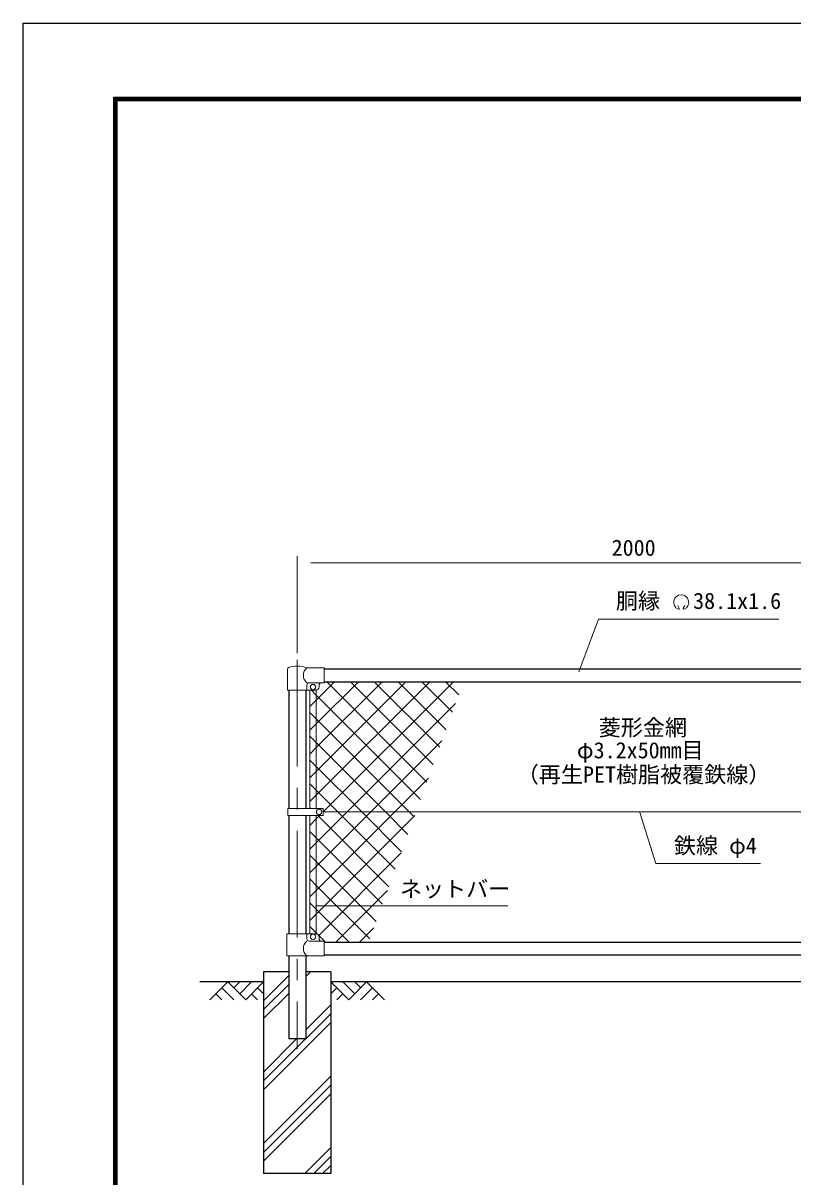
# Model space of a CAD drawing. Units: millimetres, scale not verified. Extents: x -4200 to 4200, y -2970 to 2970.
# Drawn here: x -4200 to -1911, y -460 to 2970 of the extents above; entities that cross this region are included whole.
import ezdxf
from ezdxf.enums import TextEntityAlignment as Align

# ---------------------------------------------------------------- set-up
doc = ezdxf.new("R2010")
doc.units = ezdxf.units.MM
doc.header["$LTSCALE"] = 10
doc.linetypes.add('USER1', pattern=[50.8, 31.75, -6.35, 6.35, -6.35])
for name, color, linetype, lineweight in [('0-3_D-BGD', 7, 'Continuous', 25), ('0-4_D-STR4', 7, 'Continuous', 25), ('0-5_D-STR1', 1, 'Continuous', 25), ('0-6_D-STR-DIM', 7, 'Continuous', 13), ('0-9_D-DCR-HCH', 7, 'Continuous', 13), ('0-A_D-BMK', 2, 'USER1', 13), ('0-B_D-STR3', 3, 'Continuous', 13), ('0-C_D-STR2', 7, 'Continuous', 13), ('0-D_D-STR-TXT', 7, 'Continuous', 13), ('0-E_D-TTL', 7, 'Continuous', 25)]:
    doc.layers.add(name, color=color, linetype=linetype, lineweight=lineweight)
doc.styles.add('ＭＳ ゴシック', font='')
doc.styles.get('ＭＳ ゴシック').set_extended_font_data('MS Gothic')

msp = doc.modelspace()

# ---------------------------------------------------------------- linework, layer by layer
at = {"layer": '0-3_D-BGD'}
for p, q in [((-3484.65, 120.5), (-3674.65, 120.5)), ((-1484.65, 120.5), (-3284.65, 120.5))]:
    msp.add_line(p, q, dxfattribs=at)
at = {"layer": '0-4_D-STR4'}
for p, q in [((-3484.65, 150.5), (-3484.65, -449.5)), ((-3410.05, 150.5), (-3484.65, 150.5)), ((-3284.65, 150.5), (-3359.25, 150.5)), ((-3284.65, 150.5), (-3284.65, -449.5)), ((-3284.65, -449.5), (-3484.65, -449.5))]:
    msp.add_line(p, q, dxfattribs=at)
at = {"layer": '0-5_D-STR1'}
for p, q in [((-3304.65, 1050.5), (-1464.65, 1050.5)), ((-3304.65, 1012.5), (-1464.65, 1012.5)), ((-3410.05, 987.5), (-3410.05, 635.99)), ((-3359.25, 987.5), (-3359.25, 635.99)), ((-3410.05, 615), (-3410.05, 263.5)), ((-3359.25, 615), (-3359.25, 263.5)), ((-3304.65, 238.5), (-1464.65, 238.5)), ((-3410.05, 197.5), (-3410.05, -49.5)), ((-3359.25, 197.5), (-3359.25, -49.5)), ((-3304.65, 200.5), (-1464.65, 200.5)), ((-3359.25, -49.5), (-3410.05, -49.5))]:
    msp.add_line(p, q, dxfattribs=at)
at = {"layer": '0-6_D-STR-DIM'}
for p, q in [((-3384.65, 1097.56), (-3384.65, 1385.5)), ((-3344.65, 1365.5), (-1424.65, 1365.5))]:
    msp.add_line(p, q, dxfattribs=at)
at = {"layer": '0-9_D-DCR-HCH'}
for p, q in [((-3484.65, 64.29), (-3410.05, 138.89)), ((-3359.25, 136.66), (-3345.42, 150.5)), ((-3591.08, 120.5), (-3644.29, 67.28)), ((-3591.08, 120.5), (-3537.87, 67.28)), ((-3573.34, 102.76), (-3555.6, 120.5)), ((-3555.6, 85.02), (-3520.13, 120.5)), ((-3537.87, 67.28), (-3484.65, 120.5)), ((-3484.65, 37.77), (-3410.05, 112.37)), ((-3231.44, 67.28), (-3284.65, 120.5)), ((-3213.7, 85.02), (-3249.18, 120.5)), ((-3178.23, 120.5), (-3231.44, 67.28)), ((-3195.87, 102.67), (-3213.7, 120.5)), ((-3178.23, 120.5), (-3125.02, 67.28)), ((-3626.55, 85.02), (-3608.73, 67.28)), ((-3608.82, 102.76), (-3573.18, 67.28)), ((-3520.13, 85.02), (-3502.31, 67.28)), ((-3502.39, 102.76), (-3484.65, 85.1)), ((-3484.65, 11.26), (-3410.05, 85.86)), ((-3266.92, 102.76), (-3284.65, 85.1)), ((-3249.18, 85.02), (-3267, 67.28)), ((-3160.49, 102.76), (-3196.13, 67.28)), ((-3142.76, 85.02), (-3160.57, 67.28)), ((-3359.25, -22.44), (-3284.65, 52.16)), ((-3359.25, -48.96), (-3284.65, 25.64)), ((-3484.65, -200.88), (-3284.65, -0.88)), ((-3484.65, -174.36), (-3359.8, -49.5)), ((-3484.65, -147.84), (-3386.32, -49.5)), ((-3484.65, -359.97), (-3284.65, -159.97)), ((-3484.65, -386.49), (-3284.65, -186.49)), ((-3484.65, -413.01), (-3284.65, -213.01)), ((-3362.05, -449.5), (-3284.65, -372.11)), ((-3335.54, -449.5), (-3284.65, -398.62)), ((-3309.02, -449.5), (-3284.65, -425.14))]:
    msp.add_line(p, q, dxfattribs=at)
at = {"layer": '0-A_D-BMK'}
msp.add_line((-3384.65, 1077.56), (-3384.65, -79.5), dxfattribs=at)
at = {"layer": '0-B_D-STR3'}
for p, q in [((-3413.2, 987.5), (-3413.2, 1051.19)), ((-3304.65, 1053.5), (-3356.1, 1053.5)), ((-3304.65, 1053.5), (-3304.65, 1009.5)), ((-3356.1, 987.5), (-3356.1, 1002.5)), ((-3304.65, 1009.5), (-3349.1, 1009.5)), ((-3319.65, 1002.5), (-3319.65, 997.5)), ((-3413.2, 987.5), (-3356.1, 987.5)), ((-3356.1, 987.5), (-3329.65, 987.5)), ((-3347.15, 987.5), (-3347.15, 635.99)), ((-3328.15, 987.5), (-3328.15, 635.99)), ((-3412.15, 615), (-3412.15, 635.99)), ((-3307.66, 635.99), (-3412.15, 635.99)), ((-3307.66, 615), (-3307.66, 635.99)), ((-3307.66, 625.5), (-1467.15, 625.5)), ((-3307.66, 615), (-3412.15, 615)), ((-3347.15, 615), (-3347.15, 263.5)), ((-3328.15, 615), (-3328.15, 263.38)), ((-3415.6, 263.5), (-3329.65, 263.5)), ((-3415.6, 197.5), (-3415.6, 263.5)), ((-3356.1, 263.5), (-3356.1, 248.5)), ((-3304.65, 241.5), (-3349.1, 241.5)), ((-3319.65, 253.5), (-3319.65, 248.5)), ((-3304.65, 241.5), (-3304.65, 197.5)), ((-3304.65, 197.5), (-3415.6, 197.5))]:
    msp.add_line(p, q, dxfattribs=at)
for centre in [(-3337.65, 996.5), (-3319.66, 625.5), (-3337.65, 254.5)]:
    msp.add_circle(centre, 8, dxfattribs=at)
for centre, radius, start, end in [((-3409.9, 1051.19), 3.3, 109.22051, 180), ((-3384.65, 978.76), 80, 69.0916, 109.22051), ((-3337.91, 1031.5), 28.55, 129.59418, 230.40582), ((-3349.1, 1002.5), 7, 90, 180), ((-3329.65, 997.5), 10, 270, 0), ((-3312.65, 1002.5), 7, 90, 180), ((-3337.91, 219.5), 28.55, 129.59418, 230.40582), ((-3349.1, 248.5), 7, 180, 270), ((-3329.65, 253.5), 10, 0, 90), ((-3312.65, 248.5), 7, 180, 270)]:
    msp.add_arc(centre, radius, start, end, dxfattribs=at)
at = {"layer": '0-C_D-STR2'}
for p, q in [((-3328.15, 957.98), (-3273.64, 1012.5)), ((-3328.15, 887.27), (-3202.93, 1012.5)), ((-3328.15, 816.56), (-3132.22, 1012.5)), ((-3328.15, 745.85), (-3061.51, 1012.5)), ((-3328.15, 675.14), (-2990.8, 1012.5)), ((-2998.89, 714.3), (-3297.09, 1012.5)), ((-2980.03, 766.14), (-3226.38, 1012.5)), ((-2961.16, 817.98), (-3155.67, 1012.5)), ((-2942.29, 869.83), (-3084.96, 1012.5)), ((-2923.42, 921.67), (-3014.25, 1012.5)), ((-2904.55, 973.51), (-2943.54, 1012.5)), ((-3347.15, 938.98), (-3328.15, 957.98)), ((-3236.38, 625.5), (-2913.81, 948.06)), ((-3328.15, 902.14), (-3347.15, 921.14)), ((-3051.51, 625.5), (-3328.15, 902.14)), ((-3347.15, 868.27), (-3328.15, 887.27)), ((-3328.15, 831.43), (-3347.15, 850.43)), ((-3122.22, 625.5), (-3328.15, 831.43)), ((-3165.67, 625.5), (-2954.28, 836.89)), ((-3347.15, 797.56), (-3328.15, 816.56)), ((-3328.15, 760.72), (-3347.15, 779.72)), ((-3192.93, 625.5), (-3328.15, 760.72)), ((-3347.15, 726.85), (-3328.15, 745.85)), ((-3094.96, 625.5), (-2994.74, 725.71)), ((-3328.15, 690.01), (-3347.15, 709.01)), ((-3263.64, 625.5), (-3328.15, 690.01)), ((-3347.15, 656.14), (-3328.15, 675.14)), ((-3344.85, 635.99), (-3347.15, 638.3)), ((-3328.15, 533.72), (-3236.38, 625.5)), ((-3328.15, 463.01), (-3165.67, 625.5)), ((-3328.15, 392.3), (-3094.96, 625.5)), ((-3093.24, 455.09), (-3263.64, 625.5)), ((-3074.37, 506.93), (-3192.93, 625.5)), ((-3055.5, 558.77), (-3122.22, 625.5)), ((-3036.63, 610.62), (-3051.51, 625.5)), ((-3112.11, 403.25), (-3323.85, 615)), ((-3328.15, 548.58), (-3347.15, 567.58)), ((-3347.15, 514.72), (-3328.15, 533.72)), ((-3130.98, 351.41), (-3328.15, 548.58)), ((-3328.15, 477.87), (-3347.15, 496.87)), ((-3320.85, 258.18), (-3075.67, 503.36)), ((-3347.15, 444.01), (-3328.15, 463.01)), ((-3149.85, 299.57), (-3328.15, 477.87)), ((-3328.15, 407.16), (-3347.15, 426.16)), ((-3347.15, 373.3), (-3328.15, 392.3)), ((-3168.71, 247.72), (-3328.15, 407.16)), ((-3269.83, 238.5), (-3116.13, 392.19)), ((-3199.12, 238.5), (-3156.6, 281.01)), ((-3300.91, 238.5), (-3321.17, 258.76))]:
    msp.add_line(p, q, dxfattribs=at)
for points in [[(-3307.66, 624.93), (-3307.09, 625.5), (-2920.09, 1012.5)], [(-3017.76, 662.46), (-3328.15, 972.85), (-3343.22, 987.91)], [(-3347.15, 585.43), (-3328.15, 604.43), (-3317.59, 615)], [(-3347.15, 302.59), (-3328.15, 321.59), (-3035.21, 614.54)], [(-3230.2, 238.5), (-3328.15, 336.45), (-3347.15, 355.45)], [(-3324.34, 261.92), (-3328.15, 265.74), (-3347.15, 284.74)]]:
    msp.add_lwpolyline(points, dxfattribs=at)
at = {"layer": '0-D_D-STR-TXT'}
for p, q in [((-2249.34, 1231.37), (-2253.48, 1238.55)), ((-2236.85, 1231.37), (-2232.71, 1238.55)), ((-2758.78, 346.4), (-3329.9, 346.4))]:
    msp.add_line(p, q, dxfattribs=at)
for points in [[(-1952.84, 1198.5), (-2489.13, 1198.5), (-2547.78, 1041.93)], [(-2006.99, 471.87), (-2318.32, 471.87), (-2366.41, 623.59)]]:
    msp.add_lwpolyline(points, dxfattribs=at)
for centre, radius, start, end in [((-2243.09, 1248.53), 22.5, 294.32478, 245.67522), ((-2251.39, 1230.13), 2.37, 245.67522, 30), ((-2234.8, 1230.13), 2.37, 150, 294.32478)]:
    msp.add_arc(centre, radius, start, end, dxfattribs=at)
at = {"layer": '0-E_D-TTL', "color": 2}
msp.add_lwpolyline([(-4199.68, 2970.23), (4200.32, 2970.23), (4200.32, -2969.77), (-4199.68, -2969.77)], close=True, dxfattribs=at)
at = {"layer": '0-E_D-TTL'}
for points in [[(-3929.68, 2750.23), (3930.32, 2750.23), (3930.32, -2749.77), (-3929.68, -2749.77)], [(-3927.18, 2747.73), (3927.82, 2747.73), (3927.82, -2747.27), (-3927.18, -2747.27)], [(-3924.68, 2745.23), (3925.32, 2745.23), (3925.32, -2744.77), (-3924.68, -2744.77)], [(-3922.18, 2742.73), (3922.82, 2742.73), (3922.82, -2742.27), (-3922.18, -2742.27)], [(-3919.68, 2740.23), (3920.32, 2740.23), (3920.32, -2739.77), (-3919.68, -2739.77)]]:
    msp.add_lwpolyline(points, close=True, dxfattribs=at)

# ---------------------------------------------------------------- texts
at = {"layer": '0-6_D-STR-DIM', "style": 'ＭＳ ゴシック'}
msp.add_text('2000', height=48.09, dxfattribs=at).set_placement((-2449.9, 1372.24), align=Align.BOTTOM_LEFT)
at = {"layer": '0-D_D-STR-TXT', "style": 'ＭＳ ゴシック'}
for s, p in [('胴縁 \u300038.1x1.6', (-2437.2, 1214.28)), ('菱形金網', (-2488.25, 837.91)), ('φ3.2x50mm目', (-2553.23, 770.32)), ('（再生PET樹脂被覆鉄線）', (-2731.91, 698.16)), ('鉄線 φ4', (-2264.6, 486.74)), ('ネットバー', (-3079.34, 358.35))]:
    msp.add_text(s, height=48.09, dxfattribs=at).set_placement(p, align=Align.BOTTOM_LEFT)

doc.saveas('drawing.dxf')
